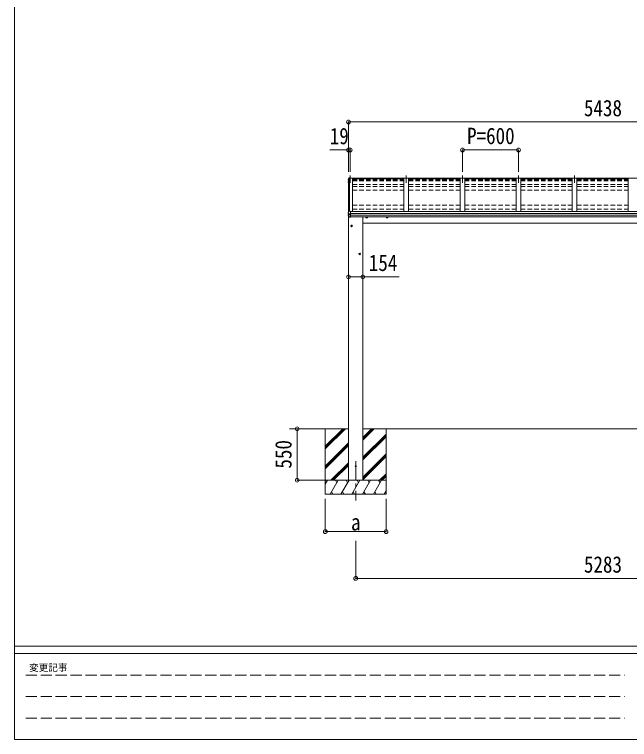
# Model space of a CAD drawing. Units: millimetres at full size, sheet at 1:40; some dimension numbers follow another scale. Extents: x -11243 to 11243, y -7760 to 7760.
# Drawn here: x -11243 to -4664, y -7760 to 0 of the extents above; entities that cross this region are included whole.
import ezdxf
from ezdxf.enums import TextEntityAlignment as Align

# ---------------------------------------------------------------- set-up
doc = ezdxf.new("R2010")
doc.units = ezdxf.units.MM
doc.header["$LTSCALE"] = 40
doc.header["$PDMODE"] = 32
doc.header["$PDSIZE"] = 40
for name, pattern in [('CHAIN1', [8, 5, -1, 1, -1]), ('DASHED1', [1.8, 1.2, -0.6]), ('DASHED3', [4, 3, -1])]:
    doc.linetypes.add(name, pattern=pattern)
for name, color, linetype, lineweight in [('0-0_0', 7, 'Continuous', 9), ('0-1_本体', 5, 'CHAIN1', 9), ('0-3_ELV2', 4, 'Continuous', 9), ('0-6_OTH_LINE', 6, 'Continuous', 9), ('F-0_240', 7, 'Continuous', 9)]:
    doc.layers.add(name, color=color, linetype=linetype, lineweight=lineweight)
doc.styles.add('ＭＳ ゴシック', font='')
doc.styles.get('ＭＳ ゴシック').set_extended_font_data('MS Gothic')

msp = doc.modelspace()

# ---------------------------------------------------------------- linework, layer by layer
at = {"layer": '0-0_0'}
for p, q in [((-7670.04, -4435.17), (-8299.66, -4435.17)), ((-7918.04, -4435.17), (-7918.04, -5135.17)), ((-7918.04, -4621.15), (-7732.06, -4435.17)), ((-7918.04, -4635.3), (-7717.92, -4435.17)), ((-7918.04, -4649.44), (-7703.78, -4435.17)), ((-7918.04, -4437.31), (-7915.91, -4435.17)), ((-2387.04, -4435.17), (-7516.04, -4435.17)), ((-7516.04, -4555.81), (-7395.41, -4435.17)), ((-7516.04, -4541.66), (-7409.55, -4435.17)), ((-7516.04, -4527.52), (-7423.69, -4435.17)), ((-7516.04, -4739.65), (-7268.04, -4491.65)), ((-7268.04, -4435.17), (-7268.04, -5135.17)), ((-7516.04, -4753.79), (-7268.04, -4505.8)), ((-7516.04, -4767.94), (-7268.04, -4519.94)), ((-7918.04, -4833.28), (-7670.04, -4585.29)), ((-7918.04, -4847.43), (-7670.04, -4599.43)), ((-7918.04, -4861.57), (-7670.04, -4613.57)), ((-7516.04, -4951.78), (-7268.04, -4703.79)), ((-7516.04, -4965.93), (-7268.04, -4717.93)), ((-7516.04, -4980.07), (-7268.04, -4732.07)), ((-7857.8, -4985.17), (-7670.04, -4797.42)), ((-7843.66, -4985.17), (-7670.04, -4811.56)), ((-7829.52, -4985.17), (-7670.04, -4825.7)), ((-7337.3, -4985.17), (-7268.04, -4915.92)), ((-7323.16, -4985.17), (-7268.04, -4930.06)), ((-7309.02, -4985.17), (-7268.04, -4944.2)), ((-7268.04, -4985.17), (-7918.04, -4985.17)), ((-7918.04, -5025.27), (-7894.89, -4985.17)), ((-7909.89, -5011.16), (-7918.04, -4997.04)), ((-7866.03, -5135.17), (-7779.42, -4985.17)), ((-7794.42, -5011.16), (-7809.43, -4985.17)), ((-7750.56, -5135.17), (-7663.95, -4985.17)), ((-7678.95, -5011.16), (-7693.95, -4985.17)), ((-7635.09, -5135.17), (-7548.48, -4985.17)), ((-7563.48, -5011.16), (-7578.48, -4985.17)), ((-7519.62, -5135.17), (-7433.01, -4985.17)), ((-7448.01, -5011.16), (-7463.01, -4985.17)), ((-7404.14, -5135.17), (-7317.54, -4985.17)), ((-7347.54, -4985.17), (-7332.54, -5011.16)), ((-7851.03, -5109.2), (-7836.03, -5135.17)), ((-7735.56, -5109.19), (-7720.56, -5135.17)), ((-7620.09, -5109.19), (-7605.09, -5135.17)), ((-7504.62, -5109.2), (-7489.62, -5135.17)), ((-7389.15, -5109.2), (-7374.15, -5135.17)), ((-7288.67, -5135.17), (-7268.04, -5099.44)), ((-7273.68, -5109.2), (-7268.04, -5118.95)), ((-7918.04, -5135.17), (-7268.04, -5135.17))]:
    msp.add_line(p, q, dxfattribs=at)
at = {"layer": '0-0_0', "linetype": 'DASHED1'}
msp.add_line((-7670.04, -4985.17), (-7516.04, -4985.17), dxfattribs=at)
at = {"layer": '0-1_本体'}
for p, q in [((-7651.54, -1722.19), (-7651.54, -1801.45)), ((-7051.54, -1722.19), (-7051.54, -1801.45)), ((-6451.54, -1722.19), (-6451.54, -1801.45)), ((-5851.54, -1722.19), (-5851.54, -1801.45)), ((-5251.54, -1722.19), (-5251.54, -1801.45)), ((-7593.04, -4779.23), (-7593.04, -5200.31))]:
    msp.add_line(p, q, dxfattribs=at)
at = {"layer": '0-3_ELV2'}
for p, q in [((-7673.02, -1769.24), (-7673.02, -1773.26)), ((-7671.96, -1774.54), (-7670.54, -1774.81)), ((-7670.54, -1772.94), (-7671.11, -1772.83)), ((-7670.54, -1773.29), (-7671.11, -1773.18)), ((-7670.54, -1771.91), (-7663.42, -1753.35)), ((-7670.54, -1771.91), (-7670.54, -2116.19)), ((-7663.72, -1753.2), (-7662.52, -1753.13)), ((-7663.54, -1753.67), (-7663.54, -2101.67)), ((-7663.42, -1753.35), (-7626.54, -1753.35)), ((-7662.37, -1752.92), (-7662.74, -1750.44)), ((-7662.52, -1753.13), (-7662.74, -1751.65)), ((-7648.54, -1747.21), (-7662.7, -1747.99)), ((-7651.54, -1752.32), (-7662.37, -1752.92)), ((-7662.37, -1752.92), (-7662.37, -1753.35)), ((-7662.37, -1753.3), (-7651.54, -1753.3)), ((-7657.84, -2107.04), (-7657.84, -1753.35)), ((-7651.54, -1750.07), (-7651.54, -1753.3)), ((-7651.54, -1750.07), (-7648.54, -1750.07)), ((-7648.54, -1750.07), (-7648.54, -1747.22)), ((-7626.54, -1753.35), (-7626.54, -2109.61)), ((-7626.54, -1758.75), (-7076.54, -1758.75)), ((-7026.54, -1753.35), (-7076.54, -1753.35)), ((-7076.54, -1753.35), (-7076.54, -2109.61)), ((-7026.54, -1753.35), (-7026.54, -2109.61)), ((-7026.54, -1758.75), (-6476.54, -1758.75)), ((-6426.54, -1753.35), (-6476.54, -1753.35)), ((-6476.54, -1753.35), (-6476.54, -2109.61)), ((-6426.54, -1753.35), (-6426.54, -2109.61)), ((-6426.54, -1758.75), (-5876.54, -1758.75)), ((-5826.54, -1753.35), (-5876.54, -1753.35)), ((-5876.54, -1753.35), (-5876.54, -2109.61)), ((-5826.54, -1753.35), (-5826.54, -2109.61)), ((-5826.54, -1758.75), (-5276.54, -1758.75)), ((-5226.54, -1753.35), (-5276.54, -1753.35)), ((-5276.54, -1753.35), (-5276.54, -2109.61)), ((-5226.54, -1753.35), (-5226.54, -2109.61)), ((-5226.54, -1758.75), (-4676.54, -1758.75)), ((-4626.54, -1753.35), (-4676.54, -1753.35)), ((-4676.54, -1753.35), (-4676.54, -2109.61)), ((-7673.42, -1788.19), (-7673.42, -1792.24)), ((-7673.38, -1787.86), (-7673.38, -1787.92)), ((-7670.54, -1790.61), (-7672.37, -1790.96)), ((-7670.54, -1786.59), (-7671.68, -1786.74)), ((-7671.39, -1792.3), (-7670.54, -1792.13)), ((-7673.59, -2148.53), (-7673.59, -2142)), ((-7673.11, -2129.97), (-7673.11, -2123.47)), ((-7665.54, -2139.62), (-7672.78, -2141.02)), ((-7672.25, -2130.97), (-7672.31, -2130.95)), ((-7672.25, -2130.97), (-7672.24, -2130.97)), ((-7664.99, -2131.9), (-7671.37, -2131.11)), ((-7670.54, -2131.21), (-7670.54, -2140.59)), ((-7670.04, -2154.68), (-7670.04, -4985.17)), ((-7665.54, -2131.83), (-7665.54, -2145.63)), ((-7648.54, -2131.9), (-7663.34, -2131.99)), ((-7648.54, -2145.76), (-7663.34, -2145.55)), ((-7660.92, -2168.97), (-7660.91, -2168.99)), ((-7648.54, -2170.06), (-7660.13, -2169.43)), ((-7648.54, -2170.06), (-7648.54, -2106.58)), ((-7648.54, -2109.61), (-2254.54, -2109.61)), ((-7648.54, -2129.14), (-2254.54, -2129.14)), ((-7648.54, -2130.04), (-2254.54, -2130.04)), ((-7648.54, -2147.28), (-2254.54, -2147.28)), ((-7648.54, -2149.25), (-2254.54, -2149.25)), ((-7648.54, -2167.27), (-2254.54, -2167.27)), ((-7516.04, -2167.27), (-7516.04, -4985.17)), ((-7516.04, -2235.17), (-2387.04, -2235.17))]:
    msp.add_line(p, q, dxfattribs=at)
at = {"layer": '0-3_ELV2', "linetype": 'DASHED1'}
for p, q in [((-7626.54, -1768.87), (-7076.54, -1768.87)), ((-7626.54, -1773.72), (-7076.54, -1773.72)), ((-7626.54, -1775.25), (-7076.54, -1775.25)), ((-7626.54, -1777.22), (-7076.54, -1777.22)), ((-7626.54, -1780.99), (-7076.54, -1780.99)), ((-7026.54, -1768.87), (-6476.54, -1768.87)), ((-7026.54, -1773.72), (-6476.54, -1773.72)), ((-7026.54, -1775.25), (-6476.54, -1775.25)), ((-7026.54, -1777.22), (-6476.54, -1777.22)), ((-7026.54, -1780.99), (-6476.54, -1780.99)), ((-6426.54, -1768.87), (-5876.54, -1768.87)), ((-6426.54, -1773.72), (-5876.54, -1773.72)), ((-6426.54, -1775.25), (-5876.54, -1775.25)), ((-6426.54, -1777.22), (-5876.54, -1777.22)), ((-6426.54, -1780.99), (-5876.54, -1780.99)), ((-5826.54, -1768.87), (-5276.54, -1768.87)), ((-5826.54, -1773.72), (-5276.54, -1773.72)), ((-5826.54, -1775.25), (-5276.54, -1775.25)), ((-5826.54, -1777.22), (-5276.54, -1777.22)), ((-5826.54, -1780.99), (-5276.54, -1780.99)), ((-5226.54, -1768.87), (-4676.54, -1768.87)), ((-5226.54, -1773.72), (-4676.54, -1773.72)), ((-5226.54, -1775.25), (-4676.54, -1775.25)), ((-5226.54, -1777.22), (-4676.54, -1777.22)), ((-5226.54, -1780.99), (-4676.54, -1780.99)), ((-7626.54, -1818.29), (-7076.54, -1818.29)), ((-7626.54, -1839.45), (-7076.54, -1839.45)), ((-7026.54, -1818.29), (-6476.54, -1818.29)), ((-7026.54, -1839.45), (-6476.54, -1839.45)), ((-6426.54, -1818.29), (-5876.54, -1818.29)), ((-6426.54, -1839.45), (-5876.54, -1839.45)), ((-5826.54, -1818.29), (-5276.54, -1818.29)), ((-5826.54, -1839.45), (-5276.54, -1839.45)), ((-5226.54, -1818.29), (-4676.54, -1818.29)), ((-5226.54, -1839.45), (-4676.54, -1839.45)), ((-7626.54, -1881.96), (-7076.54, -1881.96)), ((-7026.54, -1881.96), (-6476.54, -1881.96)), ((-6426.54, -1881.96), (-5876.54, -1881.96)), ((-5826.54, -1881.96), (-5276.54, -1881.96)), ((-5226.54, -1881.96), (-4676.54, -1881.96)), ((-7626.54, -2042.24), (-7076.54, -2042.24)), ((-7626.54, -2084.75), (-7076.54, -2084.75)), ((-7026.54, -2042.24), (-6476.54, -2042.24)), ((-7026.54, -2084.75), (-6476.54, -2084.75)), ((-6426.54, -2042.24), (-5876.54, -2042.24)), ((-6426.54, -2084.75), (-5876.54, -2084.75)), ((-5826.54, -2042.24), (-5276.54, -2042.24)), ((-5826.54, -2084.75), (-5276.54, -2084.75)), ((-5226.54, -2042.24), (-4676.54, -2042.24)), ((-5226.54, -2084.75), (-4676.54, -2084.75))]:
    msp.add_line(p, q, dxfattribs=at)
at = {"layer": '0-3_ELV2'}
for points in [[(-7673.01, -1769.09), (-7673.02, -1769.19), (-7673.01, -1769.25)], [(-7665.35, -1749.2), (-7669.59, -1759.81), (-7672.94, -1768.75), (-7673, -1769.03), (-7673.01, -1769.09)], [(-7665.35, -1752.77), (-7666.34, -1755.26), (-7667.33, -1757.75), (-7668.3, -1760.25), (-7669.25, -1762.76), (-7670.2, -1765.27), (-7671.12, -1767.78), (-7672.04, -1770.3), (-7672.94, -1772.83)], [(-7648.54, -1749.65), (-7662.74, -1750.44), (-7662.74, -1751.65), (-7663.86, -1751.71)], [(-7662.44, -1753.35), (-7662.52, -1752.79), (-7662.52, -1753.13)], [(-7651.54, -1753.35), (-7651.54, -1750.08), (-2251.54, -1750.08)], [(-7673.38, -1787.87), (-7673.41, -1788.05), (-7673.42, -1788.18)], [(-7673.25, -1792.88), (-7671.78, -1795.42), (-7670.54, -1797.55)], [(-7673.06, -2123.14), (-7673.11, -2123.35), (-7673.11, -2123.47)], [(-7665.18, -2102.33), (-7666.22, -2104.91), (-7667.24, -2107.5), (-7668.24, -2110.09), (-7669.24, -2112.69), (-7670.21, -2115.29), (-7671.18, -2117.9), (-7672.12, -2120.52), (-7673.06, -2123.14)], [(-7669.77, -2131.2), (-7671, -2131.15), (-7672.24, -2130.97)], [(-7664.99, -2131.9), (-7664.74, -2131.93), (-7664.59, -2131.94)], [(-7648.54, -2106.58), (-7662.54, -2107.27), (-7662.54, -2101.62), (-7664.31, -2101.71)], [(-7475.54, -2174.97), (-7482.04, -2171.22), (-7482.04, -2167.27)], [(-7475.54, -2174.97), (-7469.04, -2171.22), (-7469.04, -2167.27)], [(-7255.55, -2174.97), (-7262.05, -2171.22), (-7262.05, -2167.27)], [(-7255.55, -2174.97), (-7249.05, -2171.22), (-7249.05, -2167.27)], [(-7637.04, -2269.97), (-7643.54, -2266.22), (-7643.54, -2258.71), (-7637.04, -2254.96)], [(-7637.04, -2269.97), (-7630.54, -2266.22), (-7630.54, -2258.71), (-7637.04, -2254.96)], [(-7550.04, -2569.97), (-7556.54, -2566.22), (-7556.54, -2558.71), (-7550.04, -2554.96)], [(-7550.04, -2569.97), (-7543.54, -2566.22), (-7543.54, -2558.71), (-7550.04, -2554.96)]]:
    msp.add_lwpolyline(points, dxfattribs=at)
for centre, radius in [((-7637.04, -2262.46), 8.5), ((-7637.04, -2262.46), 7.7), ((-7637.04, -2262.46), 6.5), ((-7550.04, -2562.46), 8.5), ((-7550.04, -2562.46), 7.7), ((-7550.04, -2562.46), 6.5), ((-7593.04, -4835.17), 5)]:
    msp.add_circle(centre, radius, dxfattribs=at)
for centre, radius, start, end in [((-7671.72, -1773.26), 1.3, 160.55137, 259.11062), ((-7671.05, -1772.88), 0.299, 160.48478, 259.11069), ((-7201.61, -1939.76), 498.52, 158.04646, 160.43093), ((-7671.05, -1772.53), 0.3, 212.93591, 259.04607), ((-7663.77, -1753.4), 1.7, 92.9577, 157.99775), ((-7663.12, -1750.57), 2.62, 80.76, 148.16555), ((-7663.7, -1753.5), 0.3, 92.95769, 158.00506), ((-7672.12, -1792.24), 1.3, 100.8784, 209.72862), ((-7672.12, -1788.14), 1.3, 99.76805, 169.97457), ((-7671.67, -1789.07), 2.32, 92.65141, 119.69627), ((-7671.34, -1792.59), 0.299, 100.87832, 209.80871), ((-7238.78, -1543.98), 499.04, 209.85327, 210.09589), ((-7238.78, -1544.33), 499.04, 209.85327, 210.09589), ((-7672.59, -2142), 0.998, 100.914, 179.94879), ((-7672.59, -2148.53), 1, 180, 210.67851), ((-7278.64, -1914.83), 459.05, 210.67556, 213.61643), ((-7672.11, -2129.97), 1, 180, 258.54639), ((-7665.88, -2129.28), 16.37, 271.41275, 274.51688), ((-7664.25, -2102.71), 1, 92.95955, 157.94622), ((-7660.07, -2168.44), 1, 213.61937, 266.89265), ((-7475.54, -2167.46), 8.5, 178.68482, 1.31518), ((-7475.54, -2167.46), 7.7, 178.54815, 1.45185), ((-7475.54, -2167.46), 6.5, 178.27991, 1.72009), ((-7255.55, -2167.46), 8.5, 178.68472, 1.31528), ((-7255.55, -2167.46), 7.7, 178.54804, 1.45196), ((-7255.55, -2167.46), 6.5, 178.27976, 1.72024)]:
    msp.add_arc(centre, radius, start, end, dxfattribs=at)
for centre, major_axis, ratio, start_param, end_param in [((-7664.54, -2145.43), (1, 0.195), 0.067217, 3.1284981, 3.4826308), ((-7664.7, -2124.38), (9.96, -2.12), 0.734427, 4.8771941, 5.0024979), ((-7664.7, -2153.16), (9.97, 1.96), 0.736539, 1.29146, 1.4167637)]:
    msp.add_ellipse(centre, major_axis=major_axis, ratio=ratio, start_param=start_param, end_param=end_param, dxfattribs=at)
at = {"layer": '0-6_OTH_LINE'}
for p, q in [((-7670.54, -1150.08), (-7670.54, -1685.55)), ((-7670.54, -1150.08), (-2232.54, -1150.08)), ((-7670.54, -1450.08), (-7870.76, -1450.08)), ((-7670.54, -1450.08), (-7670.54, -1685.55)), ((-7651.54, -1450.08), (-7670.54, -1450.08)), ((-7651.54, -1450.08), (-7651.54, -1685.55)), ((-6451.54, -1450.08), (-6451.54, -1685.55)), ((-6451.54, -1450.08), (-5851.54, -1450.08)), ((-5851.54, -1450.08), (-5851.54, -1685.55)), ((-7670.04, -2807.86), (-7516.04, -2807.86)), ((-8218.04, -4435.17), (-7919.04, -4435.17)), ((-8218.04, -4985.17), (-8218.04, -4435.17)), ((-8218.04, -4985.17), (-7919.04, -4985.17)), ((-7918.04, -5535.15), (-7918.04, -5185.17)), ((-7268.04, -5535.15), (-7268.04, -5185.17)), ((-7918.04, -5535.15), (-7268.04, -5535.15)), ((-7593.04, -6035.17), (-7593.04, -5635.17)), ((-7593.04, -6035.17), (-2310.04, -6035.17))]:
    msp.add_line(p, q, dxfattribs=at)
at = {"layer": '0-6_OTH_LINE', "lineweight": 18}
msp.add_line((-7516.04, -2807.86), (-7126.84, -2807.86), dxfattribs=at)
at = {"layer": '0-6_OTH_LINE'}
for p in [(-7670.54, -1150.08), (-7670.54, -1450.08), (-7651.54, -1450.08), (-6451.54, -1450.08), (-5851.54, -1450.08), (-7670.04, -2807.86), (-7516.04, -2807.86), (-8218.04, -4435.17), (-8218.04, -4985.17), (-7918.04, -5535.15), (-7268.04, -5535.15), (-7593.04, -6035.17)]:
    msp.add_point(p, dxfattribs=at)
at = {"layer": 'F-0_240', "color": 5}
for p, q in [((-11242.74, 7760), (-11242.74, -7760)), ((-11242.74, -6760), (10677.26, -6760)), ((-11242.74, -6840), (7121.58, -6840)), ((-11242.74, -7760), (10677.26, -7760))]:
    msp.add_line(p, q, dxfattribs=at)
at = {"layer": 'F-0_240', "color": 4, "linetype": 'DASHED3'}
for p, q in [((-11122.75, -7070), (-4718.42, -7070)), ((-11122.75, -7300), (-4718.42, -7300)), ((-11122.75, -7530), (-4718.42, -7530))]:
    msp.add_line(p, q, dxfattribs=at)

# ---------------------------------------------------------------- texts
at = {"layer": '0-6_OTH_LINE', "color": 7, "style": 'ＭＳ ゴシック', "width": 0.85}
for s, p in [('5438', (-5151.54, -1142.08)), ('19', (-7870.44, -1441.66)), ('P=600', (-6401.54, -1440.08)), ('154', (-7452.54, -2798.44)), ('a', (-7643.04, -5575.15)), ('5283', (-5151.54, -6027.17))]:
    msp.add_text(s, height=176, dxfattribs=at).set_placement(p, align=Align.BOTTOM_LEFT)
msp.add_text('550', height=176, rotation=90, dxfattribs=at).set_placement((-8226.04, -4860.17), align=Align.BOTTOM_LEFT)
at = {"layer": 'F-0_240', "style": 'ＭＳ ゴシック'}
msp.add_text('変更記事', height=73.31, dxfattribs=at).set_placement((-11086.44, -7050), align=Align.BOTTOM_LEFT)

doc.saveas('drawing.dxf')
